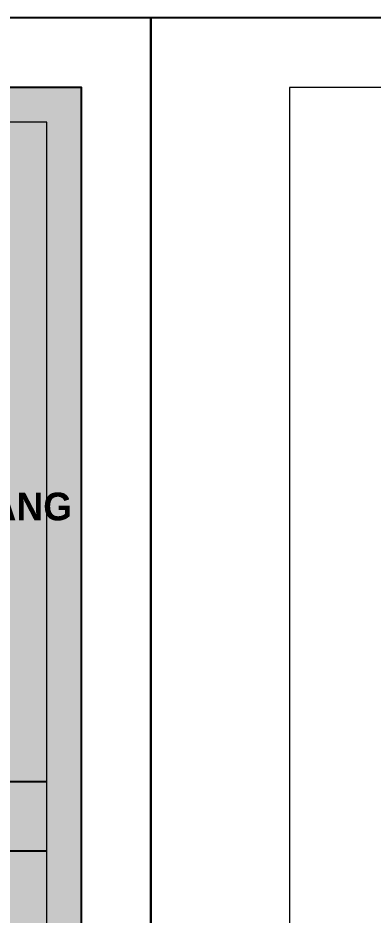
# Model space of a CAD drawing. Header units: centimetres. Extents: x -292707 to 138715, y -53922 to 66277.
# Drawn here: x 37340 to 38876, y 6726 to 10603 of the extents above; entities that cross this region are included whole.
import ezdxf

# ---------------------------------------------------------------- set-up
doc = ezdxf.new("R2010")
doc.units = ezdxf.units.CM
for name, color, linetype in [('A-ALINE-1', 91, 'Continuous'), ('A-ALINE-4', 113, 'Continuous'), ('A-TEXT', 254, 'Continuous')]:
    doc.layers.add(name, color=color, linetype=linetype)
doc.layers.add('A-FILL-1', color=250, linetype='Continuous', lineweight=0, true_color=0x333333)
doc.layers.add('A-SWING AREA', color=7, linetype='Continuous', lineweight=0, true_color=0xf7f7f7, transparency=0.2)
doc.styles.add('Scale 170', font='GOTHICB.TTF', dxfattribs={"height": 50})

# ---------------------------------------------------------------- blocks, each defined once
blk = doc.blocks.new('jhgkjhkjhkjh')
at = {"layer": 'A-SWING AREA', "transparency": 33554457}
h = blk.add_hatch(color=256, dxfattribs=at)
h.dxf.hatch_style = 1
h.paths.add_polyline_path([(-933.611, 931.53), (-881.611, 931.53), (-881.611, 1218.53), (-933.611, 1218.53)])
at = {"layer": 'A-ALINE-1', "ltscale": 0.25}
blk.add_lwpolyline([(-933.611, 931.53), (-881.611, 931.53), (-881.611, 1218.53), (-933.611, 1218.53)], close=True, dxfattribs=at)
at = {"layer": 'A-ALINE-4', "ltscale": 0.25}
for points in [[(-931.111, 1168.53), (-884.111, 1168.53)], [(-931.111, 1163.53), (-884.111, 1163.53)]]:
    blk.add_lwpolyline(points, dxfattribs=at)
at = {"layer": 'A-FILL-1', "ltscale": 0.25}
blk.add_lwpolyline([(-1286.611, 931.53), (-933.611, 931.53), (-933.611, 1218.53), (-1286.611, 1218.53)], close=True, dxfattribs=at)
at = {"layer": 'A-FILL-1'}
blk.add_lwpolyline([(-931.111, 934.03), (-884.111, 934.03), (-884.111, 1216.03), (-931.111, 1216.03)], close=True, dxfattribs=at)
at = {"layer": 'Defpoints'}
blk.add_lwpolyline([(-1296.611, 926.53), (-876.611, 926.53), (-876.611, 1223.53), (-1296.611, 1223.53)], close=True, dxfattribs=at)
at = {"layer": 'A-TEXT', "ltscale": 0.25, "insert": (-931.111, 1189.34), "char_height": 2, "attachment_point": 1, "style": 'Scale 170'}
blk.add_mtext_dynamic_manual_height_columns('\\pi1.42303;PEMERINTAH KABUPATEN BATANG', width=47.37767, gutter_width=105, heights=[0], dxfattribs=at)

msp = doc.modelspace()

# ---------------------------------------------------------------- block references
at = {"layer": 'A-TEXT', "xscale": 60, "yscale": 60, "zscale": 60}
for p in [(90511.9, -62809), (115711.9, -62809)]:
    msp.add_blockref('jhgkjhkjhkjh', p, dxfattribs=at)

doc.saveas('drawing.dxf')
